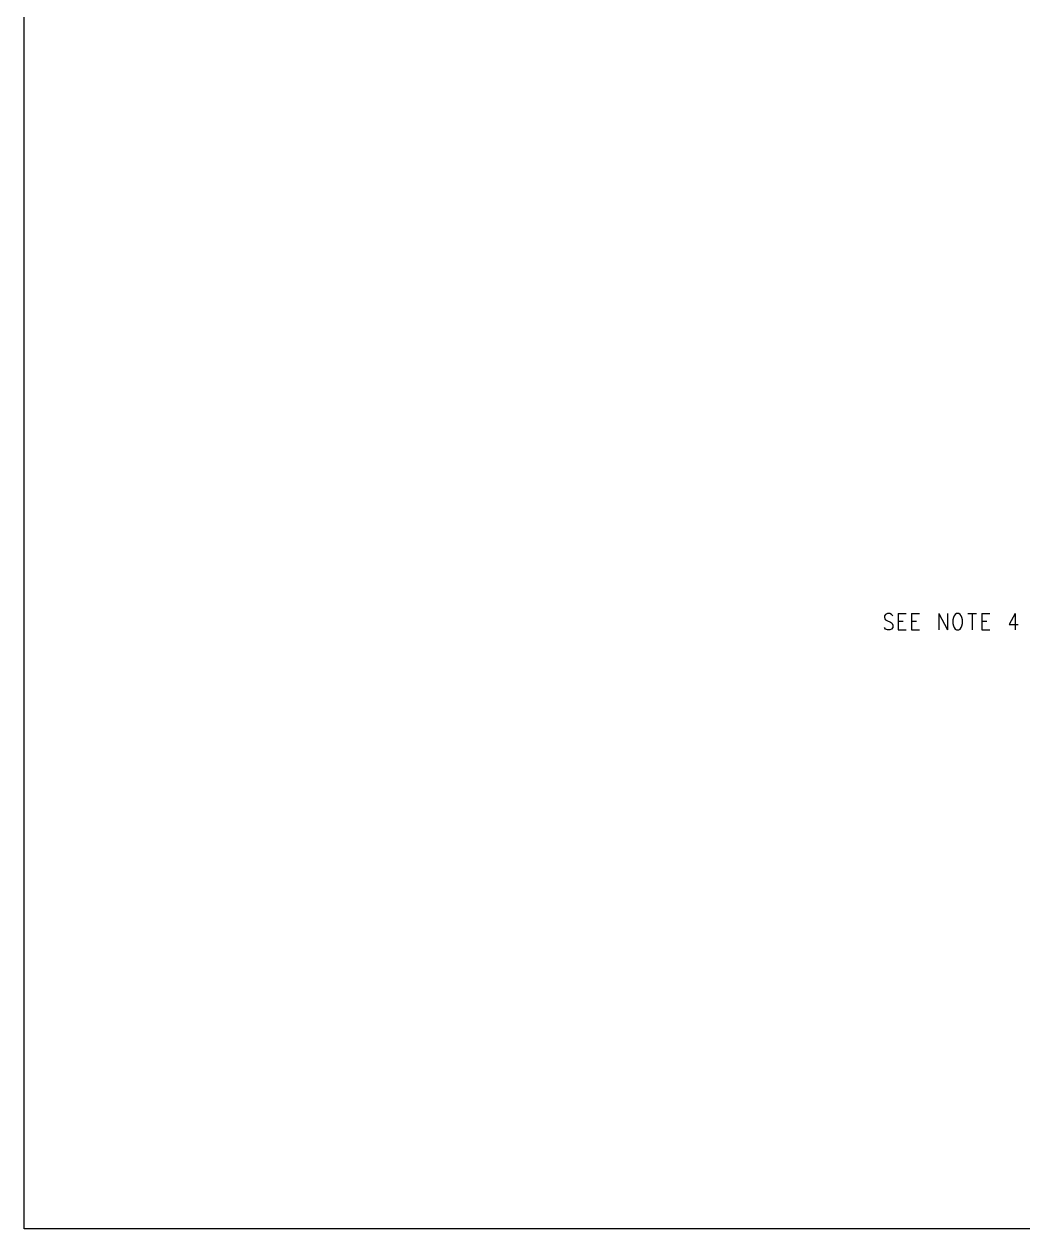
# Model space of a CAD drawing. Extents: x 12040 to 27945, y 10799 to 21199.
# Drawn here: x 12040 to 15787, y 10799 to 15319 of the extents above; entities that cross this region are included whole.
import ezdxf

# ---------------------------------------------------------------- set-up
doc = ezdxf.new("R2010")
doc.units = 0
doc.header["$MEASUREMENT"] = 0
doc.layers.add('ASSYDWGBOT_PHO', color=7, linetype='Continuous')

msp = doc.modelspace()

# ---------------------------------------------------------------- linework, layer by layer
at = {"layer": 'ASSYDWGBOT_PHO'}
for points in [[(12040, 10799.38), (12040, 21199.381)], [(15278.61, 13107.66), (15271.8, 13104.75)], [(15287.7, 13107.66), (15278.61, 13107.66)], [(15294.52, 13104.75), (15287.7, 13107.66)], [(15319.52, 13107.66), (15319.52, 13046.63)], [(15319.52, 13107.66), (15349.07, 13107.66)], [(15369.52, 13107.66), (15369.52, 13046.63)], [(15369.52, 13107.66), (15399.07, 13107.66)], [(15471.8, 13107.66), (15471.8, 13046.63)], [(15471.8, 13107.66), (15503.61, 13046.63)], [(15503.61, 13107.66), (15503.61, 13046.63)], [(15537.7, 13107.66), (15533.16, 13104.75)], [(15546.8, 13107.66), (15537.7, 13107.66)], [(15551.34, 13104.75), (15546.8, 13107.66)], [(15580.89, 13107.66), (15612.7, 13107.66)], [(15596.8, 13107.66), (15596.8, 13046.63)], [(15633.16, 13107.66), (15633.16, 13046.63)], [(15633.16, 13107.66), (15662.7, 13107.66)], [(15758.16, 13107.66), (15735.43, 13066.97)], [(15758.16, 13107.66), (15758.16, 13046.63)], [(15271.8, 13104.75), (15267.25, 13098.94)], [(15267.25, 13098.94), (15267.25, 13093.13)], [(15267.25, 13093.13), (15269.52, 13087.31)], [(15269.52, 13087.31), (15271.8, 13084.41)], [(15271.8, 13084.41), (15276.34, 13081.5)], [(15276.34, 13081.5), (15289.98, 13075.69)], [(15289.98, 13075.69), (15294.52, 13072.78)], [(15299.07, 13098.94), (15294.52, 13104.75)], [(15294.52, 13072.78), (15296.8, 13069.88)], [(15296.8, 13069.88), (15299.07, 13064.06)], [(15299.07, 13064.06), (15299.07, 13055.34)], [(15319.52, 13078.59), (15337.7, 13078.59)], [(15369.52, 13078.59), (15387.7, 13078.59)], [(15526.34, 13093.13), (15524.07, 13084.41)], [(15524.07, 13084.41), (15524.07, 13069.88)], [(15524.07, 13069.88), (15526.34, 13061.16)], [(15528.61, 13098.94), (15526.34, 13093.13)], [(15533.16, 13104.75), (15528.61, 13098.94)], [(15555.89, 13098.94), (15551.34, 13104.75)], [(15558.16, 13093.13), (15555.89, 13098.94)], [(15560.43, 13084.41), (15558.16, 13093.13)], [(15558.16, 13061.16), (15560.43, 13069.88)], [(15560.43, 13069.88), (15560.43, 13084.41)], [(15633.16, 13078.59), (15651.34, 13078.59)], [(15735.43, 13066.97), (15769.52, 13066.97)], [(15271.8, 13049.53), (15267.25, 13055.34)], [(15278.61, 13046.63), (15271.8, 13049.53)], [(15287.7, 13046.63), (15278.61, 13046.63)], [(15294.52, 13049.53), (15287.7, 13046.63)], [(15299.07, 13055.34), (15294.52, 13049.53)], [(15319.52, 13046.63), (15349.07, 13046.63)], [(15369.52, 13046.63), (15399.07, 13046.63)], [(15526.34, 13061.16), (15528.61, 13055.34)], [(15528.61, 13055.34), (15533.16, 13049.53)], [(15533.16, 13049.53), (15537.7, 13046.63)], [(15537.7, 13046.63), (15546.8, 13046.63)], [(15546.8, 13046.63), (15551.34, 13049.53)], [(15551.34, 13049.53), (15555.89, 13055.34)], [(15555.89, 13055.34), (15558.16, 13061.16)], [(15633.16, 13046.63), (15662.7, 13046.63)], [(27945, 10799.38), (12040, 10799.38)]]:
    msp.add_lwpolyline(points, dxfattribs=at)

doc.saveas('drawing.dxf')
